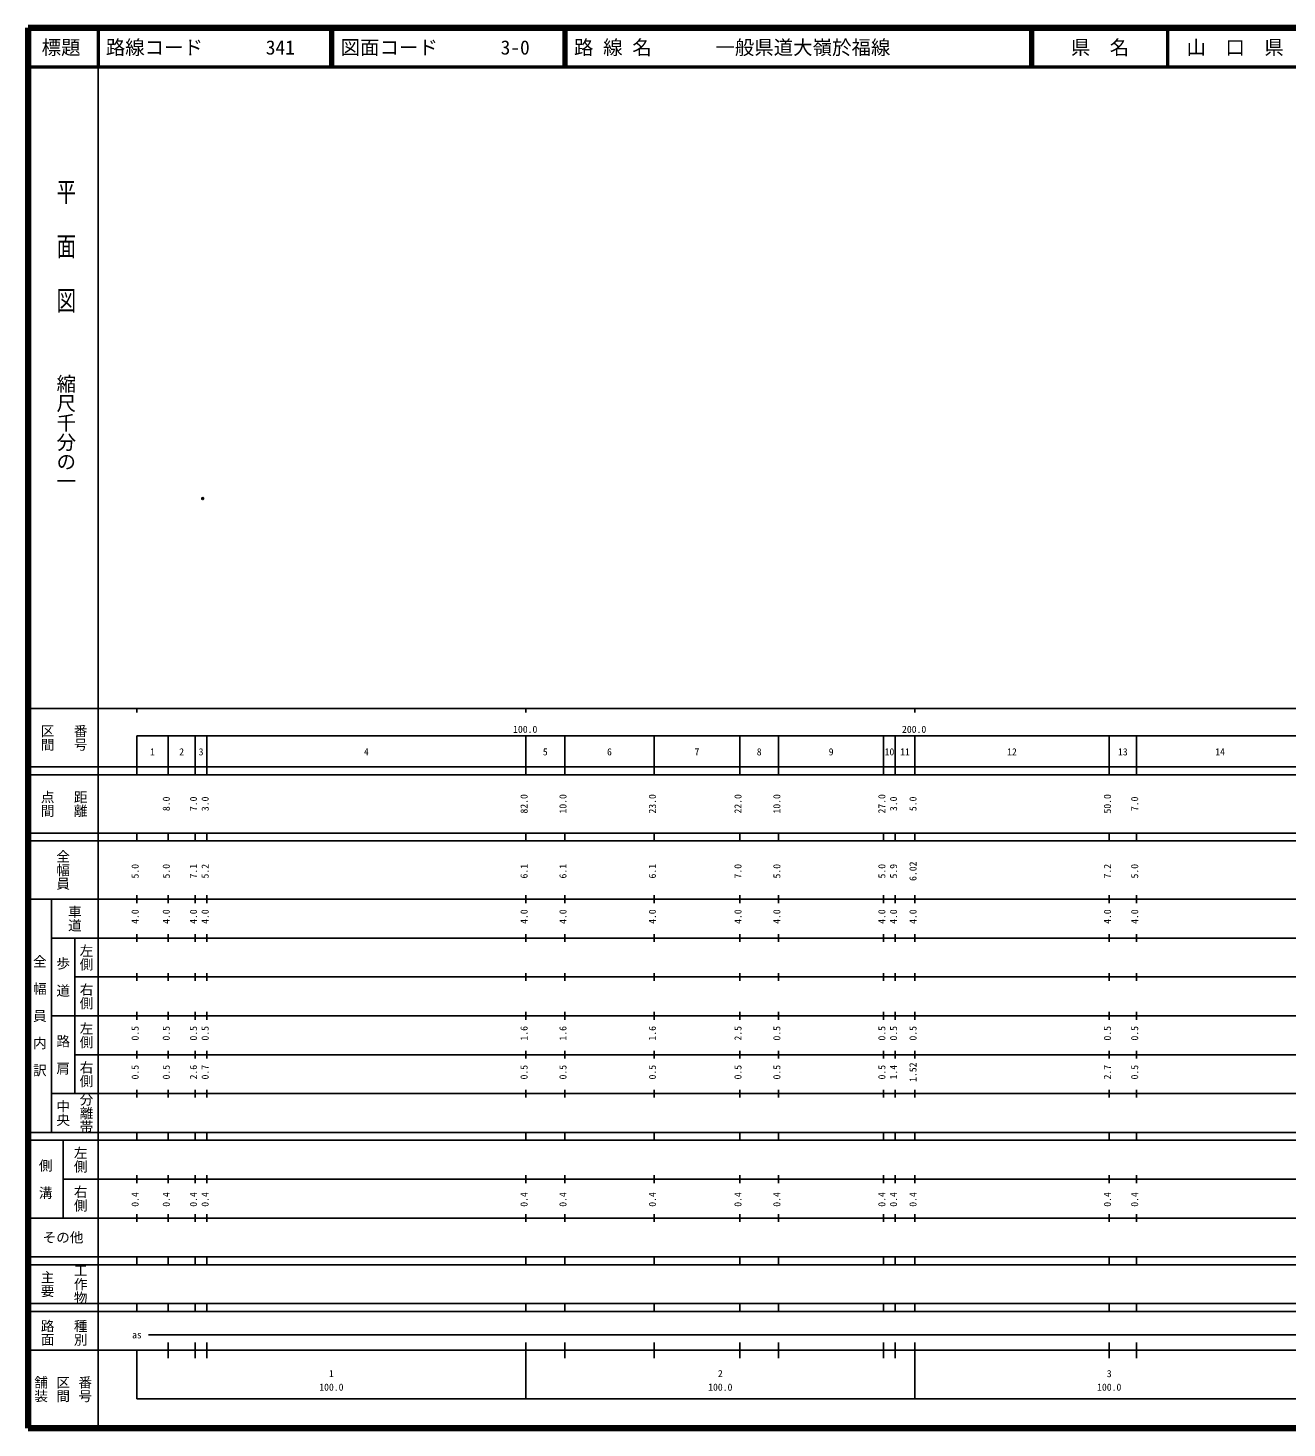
# Model space of a CAD drawing. Units: millimetres on the paper. Extents: x 40 to 680, y 20 to 380.
# Drawn here: x 40 to 363.7, y 20 to 380 of the extents above; entities that cross this region are included whole.
import ezdxf
from ezdxf.enums import TextEntityAlignment as Align

# ---------------------------------------------------------------- set-up
doc = ezdxf.new("R2010")
doc.units = ezdxf.units.MM
doc.header["$PDMODE"] = 32
doc.header["$PDSIZE"] = 0.5
doc.layers.add('S-OTRS', color=6, linetype='Continuous')
doc.layers.add('S-TTL-TXT', color=7, linetype='Continuous')
for name, color, linetype, lineweight in [('S-TTL', 2, 'Continuous', 140), ('S-TTL-BAND', 7, 'Continuous', 25), ('S-TTL-LINE', 7, 'Continuous', 50)]:
    doc.layers.add(name, color=color, linetype=linetype, lineweight=lineweight)
doc.styles.add('@ＭＳ ゴシック', font='')
doc.styles.add('ＭＳ ゴシック', font='')
doc.styles.get('@ＭＳ ゴシック').set_extended_font_data('@MS Gothic')
doc.styles.get('ＭＳ ゴシック').set_extended_font_data('MS Gothic')

msp = doc.modelspace()

# ---------------------------------------------------------------- linework, layer by layer
at = {"layer": 'S-OTRS'}
msp.add_point((84.913, 259.005), dxfattribs=at)
at = {"layer": 'S-TTL'}
for p, q in [((40, 380), (40, 20)), ((680, 380), (40, 380)), ((40, 20), (680, 20))]:
    msp.add_line(p, q, dxfattribs=at)
at = {"layer": 'S-TTL-BAND'}
for p, q in [((58, 370), (58, 20)), ((40, 205), (579, 205)), ((68, 205), (68, 204)), ((168, 205), (168, 204)), ((268, 205), (268, 204)), ((68, 198), (579, 198)), ((68, 198), (68, 188)), ((76, 188), (76, 198)), ((83, 188), (83, 198)), ((86, 188), (86, 198)), ((168, 188), (168, 198)), ((178, 188), (178, 198)), ((201, 188), (201, 198)), ((223, 188), (223, 198)), ((233, 188), (233, 198)), ((260, 188), (260, 198)), ((263, 188), (263, 198)), ((268, 188), (268, 198)), ((318, 188), (318, 198)), ((325, 188), (325, 198)), ((40, 190), (579, 190)), ((40, 188), (579, 188)), ((40, 173), (579, 173)), ((68, 171), (68, 173)), ((76, 171), (76, 173)), ((83, 171), (83, 173)), ((86, 171), (86, 173)), ((168, 171), (168, 173)), ((178, 171), (178, 173)), ((201, 171), (201, 173)), ((223, 171), (223, 173)), ((233, 171), (233, 173)), ((260, 171), (260, 173)), ((263, 171), (263, 173)), ((268, 171), (268, 173)), ((318, 171), (318, 173)), ((325, 171), (325, 173)), ((40, 171), (579, 171)), ((40, 156), (579, 156)), ((46, 96), (46, 156)), ((68, 155), (68, 157)), ((76, 155), (76, 157)), ((83, 155), (83, 157)), ((86, 155), (86, 157)), ((168, 155), (168, 157)), ((178, 155), (178, 157)), ((201, 155), (201, 157)), ((223, 155), (223, 157)), ((233, 155), (233, 157)), ((260, 155), (260, 157)), ((263, 155), (263, 157)), ((268, 155), (268, 157)), ((318, 155), (318, 157)), ((325, 155), (325, 157)), ((46, 146), (579, 146)), ((52, 146), (52, 106)), ((68, 145), (68, 147)), ((76, 145), (76, 147)), ((83, 145), (83, 147)), ((86, 145), (86, 147)), ((168, 145), (168, 147)), ((178, 145), (178, 147)), ((201, 145), (201, 147)), ((223, 145), (223, 147)), ((233, 145), (233, 147)), ((260, 145), (260, 147)), ((263, 145), (263, 147)), ((268, 145), (268, 147)), ((318, 145), (318, 147)), ((325, 145), (325, 147)), ((68, 135), (68, 137)), ((76, 135), (76, 137)), ((83, 135), (83, 137)), ((86, 135), (86, 137)), ((168, 135), (168, 137)), ((178, 135), (178, 137)), ((201, 135), (201, 137)), ((223, 135), (223, 137)), ((233, 135), (233, 137)), ((260, 135), (260, 137)), ((263, 135), (263, 137)), ((268, 135), (268, 137)), ((318, 135), (318, 137)), ((325, 135), (325, 137)), ((52, 136), (579, 136)), ((46, 126), (579, 126)), ((68, 125), (68, 127)), ((76, 125), (76, 127)), ((83, 125), (83, 127)), ((86, 125), (86, 127)), ((168, 125), (168, 127)), ((178, 125), (178, 127)), ((201, 125), (201, 127)), ((223, 125), (223, 127)), ((233, 125), (233, 127)), ((260, 125), (260, 127)), ((263, 125), (263, 127)), ((268, 125), (268, 127)), ((318, 125), (318, 127)), ((325, 125), (325, 127)), ((52, 116), (579, 116)), ((68, 115), (68, 117)), ((76, 115), (76, 117)), ((83, 115), (83, 117)), ((86, 115), (86, 117)), ((168, 115), (168, 117)), ((178, 115), (178, 117)), ((201, 115), (201, 117)), ((223, 115), (223, 117)), ((233, 115), (233, 117)), ((260, 115), (260, 117)), ((263, 115), (263, 117)), ((268, 115), (268, 117)), ((318, 115), (318, 117)), ((325, 115), (325, 117)), ((46, 106), (579, 106)), ((68, 105), (68, 107)), ((76, 105), (76, 107)), ((83, 105), (83, 107)), ((86, 105), (86, 107)), ((168, 105), (168, 107)), ((178, 105), (178, 107)), ((201, 105), (201, 107)), ((223, 105), (223, 107)), ((233, 105), (233, 107)), ((260, 105), (260, 107)), ((263, 105), (263, 107)), ((268, 105), (268, 107)), ((318, 105), (318, 107)), ((325, 105), (325, 107)), ((40, 96), (579, 96)), ((40, 94), (579, 94)), ((49, 94), (49, 74)), ((68, 94), (68, 96)), ((76, 94), (76, 96)), ((83, 94), (83, 96)), ((86, 94), (86, 96)), ((168, 94), (168, 96)), ((178, 94), (178, 96)), ((201, 94), (201, 96)), ((223, 94), (223, 96)), ((233, 94), (233, 96)), ((260, 94), (260, 96)), ((263, 94), (263, 96)), ((268, 94), (268, 96)), ((318, 94), (318, 96)), ((325, 94), (325, 96)), ((49, 84), (579, 84)), ((68, 83), (68, 85)), ((76, 83), (76, 85)), ((83, 83), (83, 85)), ((86, 83), (86, 85)), ((168, 83), (168, 85)), ((178, 83), (178, 85)), ((201, 83), (201, 85)), ((223, 83), (223, 85)), ((233, 83), (233, 85)), ((260, 83), (260, 85)), ((263, 83), (263, 85)), ((268, 83), (268, 85)), ((318, 83), (318, 85)), ((325, 83), (325, 85)), ((40, 74), (579, 74)), ((68, 73), (68, 75)), ((76, 73), (76, 75)), ((83, 73), (83, 75)), ((86, 73), (86, 75)), ((168, 73), (168, 75)), ((178, 73), (178, 75)), ((201, 73), (201, 75)), ((223, 73), (223, 75)), ((233, 73), (233, 75)), ((260, 73), (260, 75)), ((263, 73), (263, 75)), ((268, 73), (268, 75)), ((318, 73), (318, 75)), ((325, 73), (325, 75)), ((40, 64), (579, 64)), ((40, 62), (579, 62)), ((68, 62), (68, 64)), ((76, 62), (76, 64)), ((83, 62), (83, 64)), ((86, 62), (86, 64)), ((168, 62), (168, 64)), ((178, 62), (178, 64)), ((201, 62), (201, 64)), ((223, 62), (223, 64)), ((233, 62), (233, 64)), ((260, 62), (260, 64)), ((263, 62), (263, 64)), ((268, 62), (268, 64)), ((318, 62), (318, 64)), ((325, 62), (325, 64)), ((40, 52), (579, 52)), ((68, 50), (68, 52)), ((76, 50), (76, 52)), ((83, 50), (83, 52)), ((86, 50), (86, 52)), ((168, 50), (168, 52)), ((178, 50), (178, 52)), ((201, 50), (201, 52)), ((223, 50), (223, 52)), ((233, 50), (233, 52)), ((260, 50), (260, 52)), ((263, 50), (263, 52)), ((268, 50), (268, 52)), ((318, 50), (318, 52)), ((325, 50), (325, 52)), ((40, 50), (579, 50)), ((71, 44), (565, 44)), ((40, 40), (579, 40)), ((68, 40), (68, 27.5)), ((76, 38), (76, 42)), ((83, 38), (83, 42)), ((86, 38), (86, 42)), ((168, 27.5), (168, 42)), ((178, 38), (178, 42)), ((201, 38), (201, 42)), ((223, 38), (223, 42)), ((233, 38), (233, 42)), ((260, 38), (260, 42)), ((263, 38), (263, 42)), ((268, 27.5), (268, 42)), ((318, 38), (318, 42)), ((325, 38), (325, 42)), ((68, 27.5), (579, 27.5))]:
    msp.add_line(p, q, dxfattribs=at)
at = {"layer": 'S-TTL-LINE'}
for p, q in [((58, 380), (58, 370)), ((117.75, 380), (117.75, 370)), ((118.25, 380), (118.25, 370)), ((177.75, 380), (177.75, 370)), ((178.25, 380), (178.25, 370)), ((297.75, 380), (297.75, 370)), ((298.25, 380), (298.25, 370)), ((333, 380), (333, 370)), ((40, 370), (680, 370))]:
    msp.add_line(p, q, dxfattribs=at)

# ---------------------------------------------------------------- texts
at = {"layer": 'S-TTL-BAND', "style": '@ＭＳ ゴシック', "width": 1.4}
msp.add_text('平  面  図', height=3.666, rotation=270, dxfattribs=at).set_placement((49.777, 306.475), align=Align.MIDDLE_RIGHT)
at = {"layer": 'S-TTL-BAND', "style": '@ＭＳ ゴシック'}
msp.add_text('縮尺千分の一', height=3.666, rotation=270, dxfattribs=at).set_placement((49.777, 261.03), align=Align.MIDDLE_RIGHT)
for s, p in [('区間', (45, 197.5)), ('番号', (53.5, 197.5)), ('点間', (45, 180.5)), ('距離', (53.5, 180.5)), ('全幅員', (49, 163.5)), ('車道', (52, 151)), ('左側', (55, 141)), ('全\u3000幅\u3000員\u3000内\u3000訳', (43, 126)), ('歩\u3000道', (49, 136)), ('右側', (55, 131)), ('左側', (55, 121)), ('路\u3000肩', (49, 116)), ('右側', (55, 111)), ('分離帯', (55, 101)), ('中央', (49, 101)), ('左側', (53.5, 89)), ('側\u3000溝', (44.5, 84)), ('右側', (53.5, 79)), ('工作物', (53.5, 57)), ('主要', (45, 57)), ('路面', (45, 44.5)), ('種別', (53.5, 44.5)), ('舗装', (43.333, 30)), ('区間', (49, 30)), ('番号', (54.667, 30))]:
    msp.add_text(s, height=2.566, rotation=270, dxfattribs=at).set_placement(p, align=Align.MIDDLE_CENTER)
at = {"layer": 'S-TTL-BAND', "style": 'ＭＳ ゴシック'}
for s, p in [('100.0', (167.844, 198.195)), ('200.0', (267.844, 198.195)), ('1', (72, 192.405)), ('2', (79.5, 192.405)), ('3', (84.5, 192.405)), ('4', (127, 192.405)), ('5', (173, 192.405)), ('6', (189.5, 192.405)), ('7', (212, 192.405)), ('8', (228, 192.405)), ('9', (246.5, 192.405)), ('10', (261.5, 192.405)), ('11', (265.5, 192.405)), ('12', (293, 192.405)), ('13', (321.5, 192.405)), ('14', (346.5, 192.405)), ('as', (68, 42.5)), ('1', (118, 32.523)), ('2', (218, 32.523)), ('3', (318, 32.523)), ('100.0', (118, 29.033)), ('100.0', (218, 29.033)), ('100.0', (318, 29.033))]:
    msp.add_text(s, height=1.833, dxfattribs=at).set_placement(p, align=Align.BOTTOM_CENTER)
for s, p in [('8.0', (77, 180.5)), ('7.0', (84, 180.5)), ('3.0', (87, 180.5)), ('82.0', (169, 180.5)), ('10.0', (179, 180.5)), ('23.0', (202, 180.5)), ('22.0', (224, 180.5)), ('10.0', (234, 180.5)), ('27.0', (261, 180.5)), ('3.0', (264, 180.5)), ('5.0', (269, 180.5)), ('50.0', (319, 180.5)), ('7.0', (326, 180.5)), ('5.0', (69, 163.174)), ('5.0', (77, 163.174)), ('7.1', (84, 163.174)), ('5.2', (87, 163.174)), ('6.1', (169, 163.174)), ('6.1', (179, 163.174)), ('6.1', (202, 163.174)), ('7.0', (224, 163.174)), ('5.0', (234, 163.174)), ('5.0', (261, 163.174)), ('5.9', (264, 163.174)), ('6.02', (269, 163.174)), ('7.2', (319, 163.174)), ('5.0', (326, 163.174)), ('4.0', (69, 151.5)), ('4.0', (77, 151.5)), ('4.0', (84, 151.5)), ('4.0', (87, 151.5)), ('4.0', (169, 151.5)), ('4.0', (179, 151.5)), ('4.0', (202, 151.5)), ('4.0', (224, 151.5)), ('4.0', (234, 151.5)), ('4.0', (261, 151.5)), ('4.0', (264, 151.5)), ('4.0', (269, 151.5)), ('4.0', (319, 151.5)), ('4.0', (326, 151.5)), ('0.5', (69, 121.5)), ('0.5', (77, 121.5)), ('0.5', (84, 121.5)), ('0.5', (87, 121.5)), ('1.6', (169, 121.5)), ('1.6', (179, 121.5)), ('1.6', (202, 121.5)), ('2.5', (224, 121.5)), ('0.5', (234, 121.5)), ('0.5', (261, 121.5)), ('0.5', (264, 121.5)), ('0.5', (269, 121.5)), ('0.5', (319, 121.5)), ('0.5', (326, 121.5)), ('0.5', (69, 111.5)), ('0.5', (77, 111.5)), ('2.6', (84, 111.5)), ('0.7', (87, 111.5)), ('0.5', (169, 111.5)), ('0.5', (179, 111.5)), ('0.5', (202, 111.5)), ('0.5', (224, 111.5)), ('0.5', (234, 111.5)), ('0.5', (261, 111.5)), ('1.4', (264, 111.5)), ('1.52', (269, 111.5)), ('2.7', (319, 111.5)), ('0.5', (326, 111.5)), ('0.4', (69, 78.764)), ('0.4', (77, 78.764)), ('0.4', (84, 78.764)), ('0.4', (87, 78.764)), ('0.4', (169, 78.764)), ('0.4', (179, 78.764)), ('0.4', (202, 78.764)), ('0.4', (224, 78.764)), ('0.4', (234, 78.764)), ('0.4', (261, 78.764)), ('0.4', (264, 78.764)), ('0.4', (269, 78.764)), ('0.4', (319, 78.764)), ('0.4', (326, 78.764))]:
    msp.add_text(s, height=1.833, rotation=90, dxfattribs=at).set_placement(p, align=Align.BOTTOM_CENTER)
msp.add_text('その他', height=2.566, dxfattribs=at).set_placement((49, 69), align=Align.MIDDLE_CENTER)
at = {"layer": 'S-TTL-TXT', "style": 'ＭＳ ゴシック'}
for s, p in [('標題', (48.5, 375)), ('県\u3000名', (315.625, 375)), ('山\u3000口\u3000県', (350.375, 375))]:
    msp.add_text(s, height=3.666, dxfattribs=at).set_placement(p, align=Align.MIDDLE_CENTER)
for s, p in [('路線コード', (60, 375)), ('341', (101.142, 375)), ('図面コード', (120.38, 375)), ('3-0', (161.521, 375)), ('路 線 名', (180.38, 375)), ('一般県道大嶺於福線', (216.734, 375))]:
    msp.add_text(s, height=3.666, dxfattribs=at).set_placement(p, align=Align.MIDDLE_LEFT)

doc.saveas('drawing.dxf')
